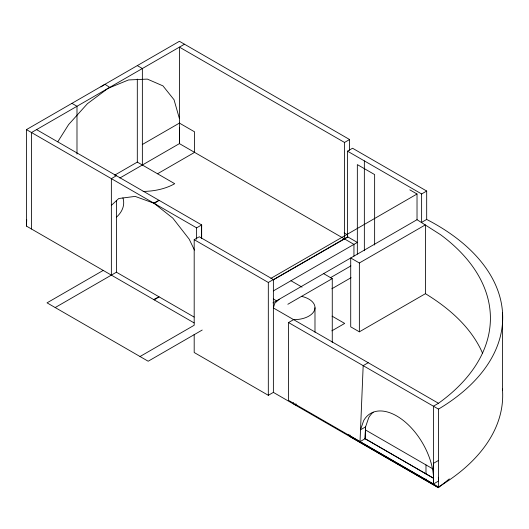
<?xml version="1.0" encoding="UTF-8"?>
<svg xmlns="http://www.w3.org/2000/svg" width="529" height="529" viewBox="0 0 529 529"><rect width="100%" height="100%" fill="white"/><g stroke="black" fill="none" stroke-linecap="round" stroke-linejoin="round"><path stroke-width="0.79" d="M179.596 127.555L179.424 143.617L119.858 178.008M201.357 238.156L201.661 224.931L36.561 129.612M194.057 322.869L26.45 226.101L26.721 219.647M57.793 141.772L68.625 124.553L87.464 103.658L107.989 88.369L128.521 79.952L147.36 79.099L162.958 85.877L174.034 99.73L179.424 118.628M111.361 205.371L118.767 198.514L135.126 196.391L153.985 203.242L172.844 218.166L189.203 239.181L194.441 250.078M279.186 299.282L274.763 303.282L273.374 307.957L438.475 403.277A234.85 135.589 0 0 0 440.597 234.737L417.024 219.7L272.931 302.892M449.306 478.897L438.475 487.705L273.374 392.386L268.315 395.302L194.189 352.506L194.189 334.341M100.973 86.901L104.96 84.283L110.012 87.543M154.316 299.923L159.037 296.815L153.655 299.546M26.45 226.101L26.45 129.612L179.424 41.295L349.583 139.53L349.583 150.256M184.482 44.211L31.502 132.528L31.502 229.017M142.361 144.49L179.424 123.092L194.586 131.847L194.586 152.372L157.523 173.77M114.568 175.225L137.309 162.099L174.709 183.695A45.745 26.41 0 0 1 143.108 191.425M116.413 175.714L111.361 178.637L111.361 275.126M103.208 270.418L47.035 302.846L148.173 361.234L202.21 330.036M55.195 307.554L116.413 272.21L194.097 317.056M26.45 129.612L196.609 227.854L201.661 224.931L201.661 238.063M353.947 256.049L353.947 244.378L179.424 143.617L179.424 47.127L344.531 142.453L349.583 139.53M140.02 356.526L194.189 325.256L194.189 239.67L198.633 237.111M273.4 290.884L357.339 242.421L347.5 236.741L347.5 151.162L352.552 148.239L426.685 191.042L426.685 219.442A227.946 131.602 0 0 1 438.475 409.115L288.523 322.551L288.523 400.367L438.475 486.931A227.946 131.602 0 0 0 502.431 389.04M270.908 278.366L417.024 194.004L417.024 219.7M194.189 239.67L268.315 282.473L273.374 279.55L273.374 392.386M347.5 151.162L421.626 193.958L426.685 191.042M273.295 279.781L347.672 236.84M273.334 279.808L347.923 236.985M426.685 219.442L421.626 222.359L421.626 193.958M330.281 277.804L350.866 265.922M287.836 304.274L332.265 278.624L332.265 342.554M425.428 293.688L359.363 331.828L350.714 326.836L350.714 257.987L359.363 262.979L425.428 224.838L425.428 293.688C449.009 308.096 471.319 327.372 482.534 353.167M331.815 288.801L351.084 277.679M288.536 322.545L293.588 319.628A20.81 12.015 0 0 0 314.537 310.1A20.81 12.015 0 0 0 302.052 296.491L301.431 296.425M331.855 330.837L344.683 323.424L332.06 316.137M368.23 362.722L363.178 365.638L360.031 441.649L365.096 438.726L365.585 426.877L360.533 429.793L363.635 420.674A52.153 30.107 60 0 1 406.874 423.478A52.153 30.107 60 0 1 433.423 484.009L438.475 481.092L438.349 477.284M438.475 403.277L433.423 406.199L433.423 484.009M433.423 463.378L438.475 460.455M153.655 203.123L159.037 200.326L154.316 203.506M409.836 189.858L417.024 194.004M137.309 65.609L142.361 68.525L142.361 165.022M344.174 232.899L347.738 234.955M71.937 103.347L76.989 106.269L76.989 154.065M323.616 273.625L332.265 278.624M290.97 280.74L302.039 287.135M199.241 236.754L273.374 279.55M273.288 298.938L276.746 300.935M365.572 430.011L432.755 468.826M364.865 438.561L433.615 478.289L365.096 438.726L365.493 427.141L368.687 417.758A52.153 30.107 60 0 1 373.229 412.217M347.692 434.521L433.383 484.028L433.383 463.391M502.55 312.831L502.55 390.64M438.475 408.996L438.475 487.705L349.808 436.478L349.808 434.838M425.984 464.912L425.984 473.872M425.984 479.016L425.984 480.491M374.638 245.033L374.638 174.59L357.339 164.605L357.339 254.092M364.349 160.889L364.349 250.753M359.363 262.979L359.363 331.828M344.531 142.453L344.531 238.943M314.986 307.733L314.986 332.232M295.929 403.733L295.929 405.373M293.588 402.589L293.588 404.057M268.315 282.473L268.315 395.302M196.609 227.854L196.609 239.194M137.309 79.079L137.309 162.099M116.413 200.458L116.413 272.21M122.907 197.846A46.697 26.959 0 0 1 116.38 217.247"/></g></svg>
